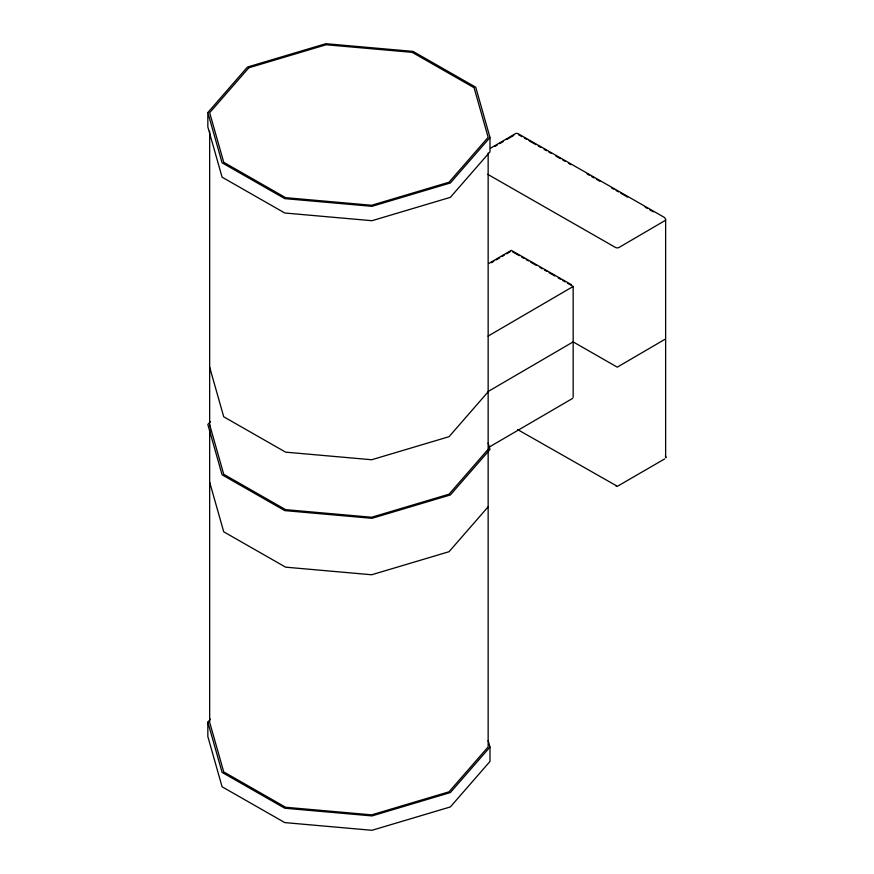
<?xml version="1.0" encoding="UTF-8"?>
<svg xmlns="http://www.w3.org/2000/svg" width="874" height="874" viewBox="0 0 874 874"><rect width="100%" height="100%" fill="white"/><g stroke="black" fill="none" stroke-linecap="round" stroke-linejoin="round"><path stroke-width="1.31" d="M207.837 112.549L247.462 67.058L325.849 43.7L413.031 51.402L475.729 87.225L489.986 137.48L489.986 151.858L450.35 197.349L371.974 220.707L284.782 213.005L222.083 177.182L207.837 126.927L207.837 112.549L222.083 162.804L284.782 198.627L371.974 206.33L450.35 182.972L489.986 137.48M210.47 421.508L207.837 424.535L222.083 474.79L284.782 510.613L371.974 518.315L450.35 494.957L489.986 449.465L488.162 443.02M488.151 391.792L449.039 436.694L371.668 459.746L285.612 452.153L223.733 416.789L209.662 367.189M488.162 740.628L489.986 747.073L489.986 761.451L450.35 806.942L371.974 830.3L284.782 822.598L222.083 786.775L207.837 736.52L207.837 722.143L210.47 719.116M488.151 449.302L449.039 494.203L371.668 517.255L285.612 509.651L223.733 474.298L209.662 424.698M488.151 506.811L449.039 551.712L371.668 574.764L285.612 567.16L223.733 531.807L209.662 482.208M489.986 747.073L450.35 792.565L371.974 815.923L284.782 808.221L222.083 772.398L207.837 722.143M490.445 148.263L515.835 133.427L517.627 133.416L664.732 217.615M494.913 146.406L497.262 145.029M499.622 143.653L503.151 141.588M506.68 139.523L513.748 135.394M488.937 263.391L511.29 250.346L571.367 284.662M491.472 262.67L493.799 261.304M496.137 259.949L499.633 257.906M501.96 256.552L504.298 255.186M506.625 253.831L510.121 251.788M488.074 336.108L573.169 286.464L567.444 283.187M488.293 391.41L573.169 341.887L617.263 367.167L664.983 339.287M489.145 447.106L572.689 398.358M664.743 458.872L617.394 486.305L517.648 429.604M518.522 134.694L522.018 136.694M524.345 138.037L526.683 139.37M529.01 140.703L536.002 144.702M538.329 146.034L540.667 147.367M544.163 149.367L546.49 150.699M548.817 152.043L551.155 153.376M555.809 156.042L560.442 158.686M562.769 160.018L565.085 161.34M568.559 163.34L570.875 164.662M587.11 173.948L589.426 175.281M591.742 176.603L594.069 177.935M596.385 179.257L599.859 181.246M611.45 187.888L613.777 189.21M616.094 190.543L618.41 191.865M620.726 193.187L627.685 197.174M645.154 207.171L647.492 208.504M649.819 209.836L653.315 211.847M487.681 174.308L615.482 247.451A2.546 1.464 0 0 0 619.076 247.429L664.983 220.598A2.556 1.475 0 0 0 664.972 218.511M512.437 251.756L519.309 255.689M521.603 257L523.897 258.311M526.181 259.622L528.475 260.922M530.769 262.233L536.505 265.51M539.935 267.477L542.23 268.788M544.524 270.088L546.818 271.399M549.101 272.71L554.837 275.987M558.278 277.954L560.562 279.254M562.856 280.565L565.15 281.876M615.722 485.726L616.378 486.097M665.365 455.933L666.163 457.67M665.638 219.931L665.638 457.31M573.169 286.464L573.169 397.32M488.151 153.059L488.151 746.909L449.039 791.811L371.668 814.863L285.612 807.27L223.733 771.906L209.662 722.306L209.662 429.429M209.662 131.187L209.662 426.731M248.784 67.811L209.662 112.713L223.733 162.313L285.612 197.666L371.668 205.27L449.039 182.218L488.151 137.316L474.09 87.717L412.2 52.353L326.144 44.76L248.784 67.811"/></g></svg>
